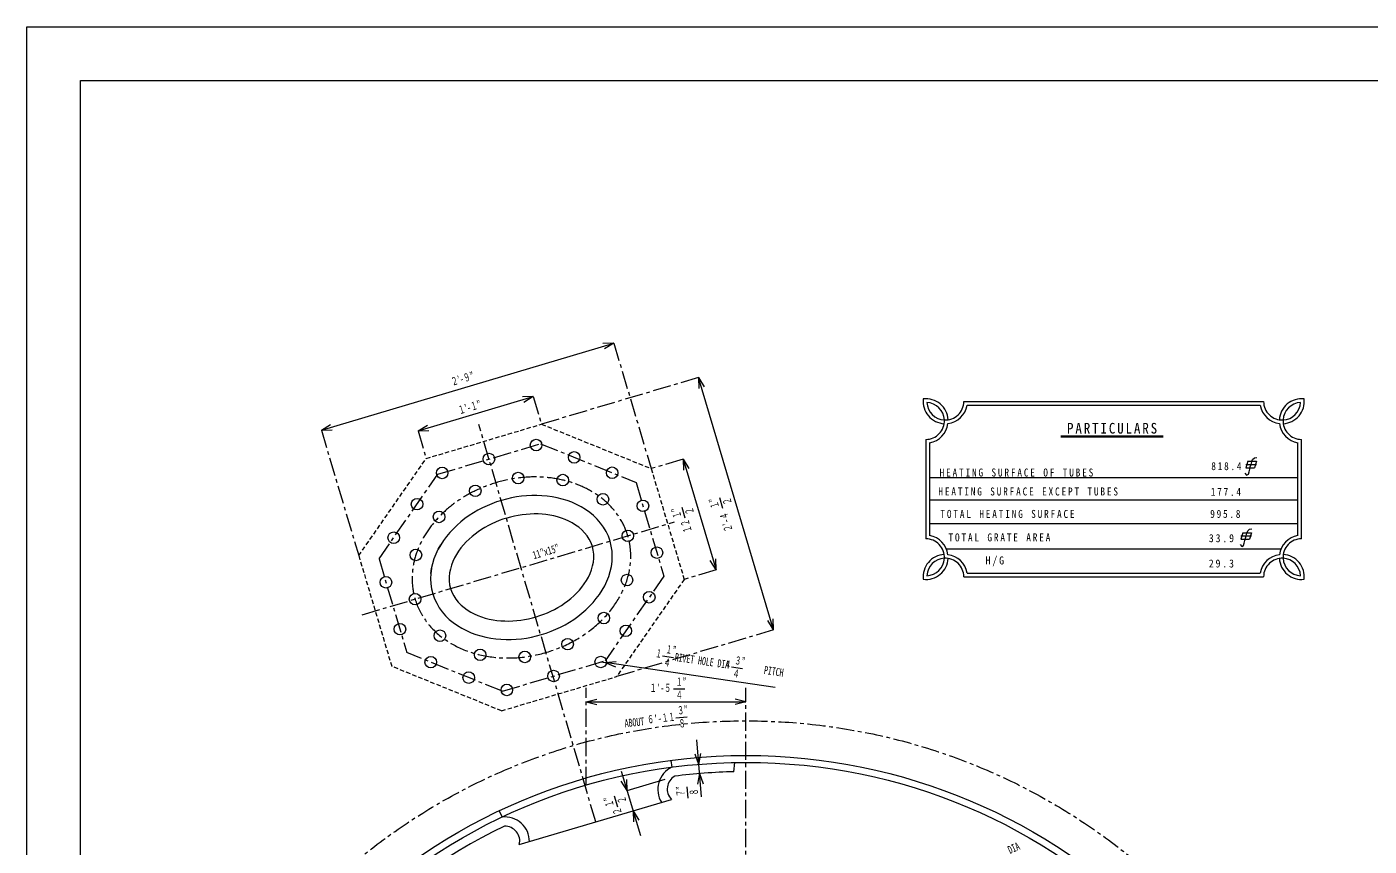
# Model space of a CAD drawing. Units: millimetres, scale not verified. Extents: x -4390 to 4390, y -3105 to 3105.
# Drawn here: x -4390 to -703, y 853 to 3105 of the extents above; entities that cross this region are included whole.
import ezdxf
from ezdxf.enums import TextEntityAlignment as Align

# ---------------------------------------------------------------- set-up
doc = ezdxf.new("R2010")
doc.units = ezdxf.units.MM
doc.header["$LTSCALE"] = 10
doc.linetypes.add('CHAIN1', pattern=[8, 5, -1, 1, -1])
doc.linetypes.add('DASHED1', pattern=[1.8, 1.2, -0.6])
for name, color, linetype, lineweight in [('0-0_0', 3, 'Continuous', 18), ('0-1_芯', 4, 'CHAIN1', 18), ('0-2_寸法', 2, 'Continuous', 18), ('0-F', 3, 'Continuous', 18)]:
    doc.layers.add(name, color=color, linetype=linetype, lineweight=lineweight)
doc.styles.add('ＭＳ ゴシック', font='')
doc.styles.get('ＭＳ ゴシック').set_extended_font_data('MS Gothic')

msp = doc.modelspace()

# ---------------------------------------------------------------- linework, layer by layer
at = {"layer": '0-0_0', "color": 1, "linetype": 'DASHED1'}
for p, q in [((-3293.25, 1918.83), (-2976.77, 2013.04)), ((-2976.77, 2013.04), (-2675.35, 1890.76)), ((-3478.71, 1651.61), (-3293.25, 1918.83)), ((-2675.35, 1890.76), (-2584.77, 1586.45)), ((-3478.71, 1651.61), (-3388.13, 1347.31)), ((-2584.77, 1586.45), (-2770.23, 1319.23)), ((-3086.71, 1225.02), (-3388.13, 1347.31)), ((-3086.71, 1225.02), (-2770.23, 1319.23))]:
    msp.add_line(p, q, dxfattribs=at)
at = {"layer": '0-0_0', "color": 2}
msp.add_line((-2813.98, 1359.21), (-2801.41, 1357.38), dxfattribs=at)
at = {"layer": '0-0_0'}
for p, q in [((-2621.23, 1088.79), (-2618.76, 1069.9)), ((-2447.92, 1057.43), (-2445.72, 1082.88)), ((-3037.62, 857.04), (-2619.55, 981.49)), ((-3093.05, 949.88), (-3084.9, 932.66))]:
    msp.add_line(p, q, dxfattribs=at)
for points in [[(-2947.37, 1813.27), (-2961.32, 1815.2), (-2975.34, 1816.44), (-2989.41, 1817.02), (-3003.49, 1816.94), (-3017.55, 1816.22), (-3031.56, 1814.88), (-3045.51, 1812.92), (-3059.35, 1810.36), (-3073.07, 1807.21), (-3086.65, 1803.49), (-3100.06, 1799.19), (-3113.27, 1794.31), (-3126.25, 1788.88), (-3138.99, 1782.89), (-3151.46, 1776.35), (-3163.63, 1769.27), (-3175.46, 1761.64), (-3186.92, 1753.46), (-3197.98, 1744.75), (-3208.6, 1735.5), (-3218.73, 1725.73), (-3228.34, 1715.44), (-3237.35, 1704.63), (-3245.73, 1693.31), (-3253.4, 1681.51), (-3260.31, 1669.24)], [(-2823.46, 1751.75), (-2833.53, 1761.59), (-2844.35, 1770.59), (-2855.82, 1778.75), (-2867.84, 1786.08), (-2880.33, 1792.57), (-2893.21, 1798.25), (-2906.42, 1803.14), (-2919.88, 1807.26), (-2933.55, 1810.63), (-2947.37, 1813.27)], [(-2943.02, 1760.69), (-2953.7, 1762.82), (-2964.47, 1764.42), (-2975.3, 1765.51), (-2986.17, 1766.11), (-2997.06, 1766.25), (-3007.94, 1765.92), (-3018.8, 1765.15), (-3029.62, 1763.92), (-3040.38, 1762.26), (-3051.06, 1760.18), (-3061.66, 1757.69), (-3072.16, 1754.79), (-3082.53, 1751.49), (-3092.77, 1747.78), (-3102.85, 1743.67), (-3112.76, 1739.16), (-3122.48, 1734.27), (-3132, 1728.99), (-3141.3, 1723.32), (-3150.34, 1717.25), (-3159.11, 1710.8), (-3167.57, 1703.95), (-3175.71, 1696.72), (-3183.5, 1689.11), (-3190.88, 1681.11), (-3197.82, 1672.72), (-3204.27, 1663.95), (-3210.18, 1654.81), (-3215.5, 1645.31), (-3220.14, 1635.46), (-3224.03, 1625.3), (-3227.08, 1614.85), (-3229.2, 1604.17), (-3230.28, 1593.34), (-3230.24, 1582.46), (-3228.99, 1571.65), (-3226.49, 1561.06)], [(-2911.87, 1751), (-2922.07, 1754.8), (-2932.47, 1758.02), (-2943.02, 1760.69)], [(-2865.66, 1565.35), (-2859.21, 1574.12), (-2853.3, 1583.26), (-2847.99, 1592.76), (-2843.34, 1602.61), (-2839.45, 1612.77), (-2836.4, 1623.22), (-2834.28, 1633.9), (-2833.19, 1644.72), (-2833.25, 1655.61), (-2834.49, 1666.42), (-2836.97, 1677.01), (-2840.69, 1687.24), (-2845.56, 1696.97), (-2851.47, 1706.11), (-2858.3, 1714.58), (-2865.91, 1722.36), (-2874.19, 1729.44), (-2883.01, 1735.82), (-2892.27, 1741.53), (-2901.92, 1746.58), (-2911.87, 1751)], [(-2817.75, 1544.75), (-2810.08, 1556.56), (-2803.17, 1568.83), (-2797.11, 1581.53), (-2791.97, 1594.63), (-2787.83, 1608.09), (-2784.79, 1621.83), (-2782.91, 1635.78), (-2782.28, 1649.84), (-2782.94, 1663.9), (-2784.95, 1677.83), (-2788.29, 1691.5), (-2792.97, 1704.78), (-2798.91, 1717.54), (-2806.04, 1729.67), (-2814.26, 1741.1), (-2823.46, 1751.75)], [(-3280.57, 1602.28), (-3278.69, 1616.23), (-3275.64, 1629.98), (-3271.51, 1643.43), (-3266.37, 1656.54), (-3260.31, 1669.24), (-3253.4, 1681.51)], [(-3278.69, 1616.23), (-3280.57, 1602.28), (-3281.2, 1588.22), (-3280.54, 1574.16), (-3278.53, 1560.23), (-3275.18, 1546.56)], [(-3226.49, 1561.06), (-3222.79, 1550.82), (-3217.92, 1541.09), (-3212.01, 1531.96), (-3205.18, 1523.48), (-3197.56, 1515.7), (-3189.3, 1508.62), (-3180.48, 1502.24), (-3171.21, 1496.54), (-3161.56, 1491.49), (-3151.61, 1487.07), (-3141.41, 1483.26), (-3131.02, 1480.04), (-3120.46, 1477.37), (-3109.78, 1475.25), (-3099.01, 1473.65), (-3088.18, 1472.56), (-3077.31, 1471.95), (-3066.42, 1471.82), (-3055.54, 1472.14), (-3044.68, 1472.92), (-3033.86, 1474.14), (-3023.1, 1475.8), (-3012.42, 1477.88), (-3001.82, 1480.38), (-2991.32, 1483.28), (-2980.95, 1486.58), (-2970.71, 1490.28), (-2960.63, 1494.4), (-2950.72, 1498.9), (-2941, 1503.8), (-2931.48, 1509.09), (-2922.18, 1514.76), (-2913.14, 1520.81), (-2904.37, 1527.27), (-2895.9, 1534.11), (-2887.77, 1541.35), (-2879.99, 1548.96), (-2872.6, 1556.96), (-2865.66, 1565.35)], [(-3275.18, 1546.56), (-3270.51, 1533.29), (-3264.57, 1520.53), (-3257.44, 1508.39), (-3249.22, 1496.97), (-3240.02, 1486.32), (-3229.95, 1476.48), (-3219.13, 1467.47), (-3207.66, 1459.31), (-3195.64, 1451.99), (-3183.15, 1445.5), (-3170.27, 1439.82), (-3157.06, 1434.93), (-3143.6, 1430.8), (-3129.94, 1427.43), (-3116.11, 1424.79), (-3102.16, 1422.87), (-3088.14, 1421.63), (-3074.07, 1421.05), (-3059.99, 1421.13), (-3045.93, 1421.84), (-3031.92, 1423.19), (-3017.97, 1425.15), (-3004.13, 1427.71), (-2990.41, 1430.86), (-2976.83, 1434.58), (-2963.42, 1438.88), (-2950.21, 1443.75), (-2937.23, 1449.19), (-2924.49, 1455.18), (-2912.02, 1461.72), (-2899.85, 1468.8), (-2888.02, 1476.43), (-2876.55, 1484.6), (-2865.5, 1493.32), (-2854.88, 1502.56), (-2844.75, 1512.34), (-2835.14, 1522.63), (-2826.12, 1533.44), (-2817.75, 1544.75)]]:
    msp.add_lwpolyline(points, dxfattribs=at)
for centre, radius in [((-2991.53, 1955.65), 15.88), ((-3120.96, 1917.12), 15.88), ((-2886.88, 1921.75), 15.88), ((-3249.5, 1878.85), 15.88), ((-3040.86, 1864.92), 15.88), ((-2782.65, 1879.46), 15.88), ((-3158.58, 1829.87), 15.88), ((-2918.26, 1859.26), 15.88), ((-3318.57, 1793.25), 15.88), ((-2807.91, 1806.52), 15.88), ((-3258.12, 1758.09), 15.88), ((-2697.91, 1788.49), 15.88), ((-3382.71, 1700.83), 15.88), ((-2739.61, 1706), 15.88), ((-3321.67, 1653.58), 15.88), ((-2659.58, 1659.74), 15.88), ((-3403.89, 1578.33), 15.88), ((-2741.81, 1584.48), 15.88), ((-2680.77, 1537.23), 15.88), ((-3323.87, 1532.07), 15.88), ((-2805.36, 1479.98), 15.88), ((-3365.57, 1449.58), 15.88), ((-3255.57, 1431.54), 15.88), ((-2744.91, 1444.82), 15.88), ((-2904.9, 1408.19), 15.88), ((-3280.83, 1358.6), 15.88), ((-3145.22, 1378.8), 15.88), ((-3022.62, 1373.15), 15.88), ((-2813.98, 1359.21), 15.88), ((-3176.59, 1316.31), 15.88), ((-2943.41, 1320.68), 15.88), ((-3071.95, 1282.42), 15.88), ((-2415.43, -480.92), 1583.15), ((-2415.43, -480.92), 1564.1)]:
    msp.add_circle(centre, radius, dxfattribs=at)
for centre, radius, start, end in [((-2590.26, 1009.32), 66.95, 115.19376, 212.45876), ((-2590.93, 1010.04), 40.43, 119.168, 224.93609), ((-2415.43, -480.92), 1538.7, 91.20996, 97.2884), ((-3077.05, 865.87), 67.25, 359.52423, 96.70266), ((-2415.43, -480.92), 1538.7, 115.53505, 157.06042), ((-3076.8, 867.07), 40.45, 345.63407, 92.69904)]:
    msp.add_arc(centre, radius, start, end, dxfattribs=at)
at = {"layer": '0-1_芯'}
for p, q in [((-2778.09, 2235.87), (-2675.35, 1890.76)), ((-2545.69, 2141.37), (-2976.77, 2013.04)), ((-2999.3, 2088.74), (-2976.77, 2013.04)), ((-3581.45, 1996.72), (-3478.71, 1651.61)), ((-3315.78, 1994.53), (-3293.25, 1918.83)), ((-2827.55, 919.57), (-3148.83, 2011.85)), ((-3261.67, 1875.23), (-2979.36, 1959.27)), ((-2587.88, 1916.8), (-2675.35, 1890.76)), ((-3423.06, 1642.7), (-3261.67, 1875.23)), ((-3469.14, 1488.83), (-2611.15, 1744.24)), ((-3423.06, 1642.7), (-3346.4, 1385.2)), ((-2640.42, 1595.36), (-2801.81, 1362.84)), ((-2497.29, 1612.49), (-2584.77, 1586.45)), ((-2339.15, 1447.56), (-2770.23, 1319.23)), ((-3084.12, 1278.79), (-3346.4, 1385.2)), ((-3084.12, 1278.79), (-2801.81, 1362.84)), ((-2853.58, 1020.55), (-2853.58, 1288.52)), ((-2415.43, -2269.87), (-2415.43, 1288.52))]:
    msp.add_line(p, q, dxfattribs=at)
msp.add_lwpolyline([(-2979.36, 1959.27), (-2717.08, 1852.86), (-2640.42, 1595.36)], dxfattribs=at)
msp.add_circle((-2415.43, -480.92), 1678.4, dxfattribs=at)
for start_param, end_param in [(3.1415927, 6.2831853), (0, 3.1415927)]:
    msp.add_ellipse((-3031.74, 1619.03), major_axis=(-292.13, -86.96), ratio=0.798086, start_param=start_param, end_param=end_param, dxfattribs=at)
at = {"layer": '0-2_寸法'}
for p, q in [((-3581.45, 1996.72), (-2778.09, 2235.87)), ((-2778.09, 2235.87), (-2808.08, 2235.04)), ((-2778.09, 2235.87), (-2803.64, 2220.16)), ((-2339.15, 1447.56), (-2545.69, 2141.37)), ((-2545.69, 2141.37), (-2529.98, 2115.81)), ((-2545.69, 2141.37), (-2544.86, 2111.38)), ((-3315.78, 1994.53), (-2999.3, 2088.74)), ((-2999.3, 2088.74), (-3029.29, 2087.91)), ((-2999.3, 2088.74), (-3024.86, 2073.03)), ((-1816.63, 2075.3), (-993.09, 2075.3)), ((-1807.32, 2065.14), (-1002.4, 2065.14)), ((-3581.45, 1996.72), (-3555.89, 2012.43)), ((-3581.45, 1996.72), (-3551.46, 1997.54)), ((-3315.78, 1994.53), (-3290.22, 2010.24)), ((-3315.78, 1994.53), (-3285.79, 1995.35)), ((-1920.77, 1971.16), (-1920.77, 1697.8)), ((-1910.61, 1961.85), (-1910.61, 1707.11)), ((-1549.85, 1980.78), (-1269.38, 1980.78)), ((-1549.85, 1978.24), (-1269.38, 1978.24)), ((-899.11, 1707.11), (-899.11, 1961.85)), ((-888.95, 1697.8), (-888.95, 1971.16)), ((-2587.88, 1916.8), (-2572.17, 1891.24)), ((-2587.88, 1916.8), (-2587.05, 1886.81)), ((-2587.88, 1916.8), (-2497.29, 1612.49)), ((-1036.62, 1910.9), (-1042.1, 1893.05)), ((-1042.1, 1893.05), (-1018.54, 1893.05)), ((-1041.9, 1901.98), (-1012.49, 1901.98)), ((-1036.62, 1910.9), (-1013.05, 1910.9)), ((-1013.05, 1910.9), (-1018.54, 1893.05)), ((-1910.61, 1866.17), (-899.11, 1866.17)), ((-2478.2, 1781.2), (-2487.06, 1810.94)), ((-2581.79, 1754.35), (-2590.65, 1784.09)), ((-1910.61, 1805.25), (-899.11, 1805.25)), ((-1910.61, 1740.01), (-899.11, 1740.01)), ((-1050.14, 1714.7), (-1055.62, 1696.85)), ((-1055.62, 1696.85), (-1032.05, 1696.85)), ((-1055.42, 1705.77), (-1026.01, 1705.77)), ((-1050.14, 1714.7), (-1026.57, 1714.7)), ((-1026.57, 1714.7), (-1032.05, 1696.85)), ((-1864.3, 1669.96), (-945.42, 1669.96)), ((-2497.29, 1612.49), (-2513, 1638.05)), ((-2497.29, 1612.49), (-2498.12, 1642.48)), ((-1816.63, 1593.66), (-993.09, 1593.66)), ((-1807.32, 1603.82), (-1002.4, 1603.82)), ((-2339.15, 1447.56), (-2339.98, 1477.55)), ((-2339.15, 1447.56), (-2354.86, 1473.12)), ((-2644.5, 1376.44), (-2613.79, 1371.96)), ((-2801.41, 1357.38), (-2771.62, 1360.88)), ((-2801.41, 1357.38), (-2773.86, 1345.52)), ((-2334.73, 1289.34), (-2801.41, 1357.38)), ((-2455, 1345.8), (-2424.29, 1341.32)), ((-2853.58, 1249.69), (-2824.6, 1257.45)), ((-2614.02, 1285.39), (-2582.98, 1285.39)), ((-2415.43, 1249.69), (-2444.41, 1257.45)), ((-2853.58, 1249.69), (-2415.43, 1249.69)), ((-2853.58, 1249.69), (-2824.6, 1241.92)), ((-2415.43, 1249.69), (-2444.41, 1241.92)), ((-2607.84, 1205.39), (-2576.98, 1208.63)), ((-2537.39, 988.68), (-2550.37, 1145.04)), ((-2544.79, 1077.82), (-2539.45, 1107.34)), ((-2544.79, 1077.82), (-2554.93, 1106.05)), ((-2757.43, 1059.08), (-2704.8, 882.28)), ((-2741.73, 1006.32), (-2742.55, 1036.31)), ((-2741.73, 1006.32), (-2637.06, 1037.48)), ((-2542.69, 1052.5), (-2548.03, 1022.98)), ((-2542.69, 1052.5), (-2532.56, 1024.27)), ((-2741.73, 1006.32), (-2757.44, 1031.88)), ((-2573.55, 984.67), (-2576.12, 1015.59)), ((-2767.43, 960.21), (-2776.29, 989.96)), ((-2724.99, 950.1), (-2709.28, 924.54)), ((-2724.99, 950.1), (-2724.16, 920.11))]:
    msp.add_line(p, q, dxfattribs=at)
for points in [[(-1044.25, 1878.29), (-1039.82, 1872.96), (-1034.82, 1875.73), (-1032.74, 1882.35), (-1031.2, 1889.13), (-1029.61, 1895.9), (-1027.63, 1902.56), (-1025.47, 1909.17), (-1023.31, 1915.77), (-1018.57, 1920.55), (-1011.75, 1921.78)], [(-1057.76, 1682.09), (-1053.34, 1676.76), (-1048.33, 1679.53), (-1046.25, 1686.15), (-1044.71, 1692.93), (-1043.12, 1699.7), (-1041.14, 1706.36), (-1038.98, 1712.97), (-1036.83, 1719.57), (-1032.08, 1724.34), (-1025.26, 1725.58)]]:
    msp.add_lwpolyline(points, dxfattribs=at)
for centre, radius, start, end in [((-1867.43, 2075.3), 60.96, 173.22261, 267.08242), ((-1920.77, 2021.96), 60.96, 2.91758, 96.77739), ((-1867.43, 2075.3), 50.8, 182.94157, 267.05843), ((-1920.77, 2021.96), 50.8, 2.94157, 87.05843), ((-1867.43, 2075.3), 50.8, 267.05843, 0), ((-1867.43, 2075.3), 60.96, 276.77739, 350.40593), ((-942.29, 2075.3), 60.96, 189.59407, 263.22261), ((-942.29, 2075.3), 50.8, 180, 272.94157), ((-888.95, 2021.96), 60.96, 83.22261, 177.08242), ((-888.95, 2021.96), 50.8, 92.94157, 177.05843), ((-942.29, 2075.3), 50.8, 272.94157, 357.05843), ((-942.29, 2075.3), 60.96, 272.91758, 6.77739), ((-1920.77, 2021.96), 50.8, 270, 2.94157), ((-1920.77, 2021.96), 60.96, 279.59407, 353.22261), ((-888.95, 2021.96), 60.96, 186.77739, 260.40593), ((-888.95, 2021.96), 50.8, 177.05843, 270), ((-1920.77, 1647), 50.8, 357.05843, 90), ((-1920.77, 1647), 60.96, 6.77739, 80.40593), ((-888.95, 1647), 60.96, 99.59407, 173.22261), ((-888.95, 1647), 50.8, 90, 182.94157), ((-1867.43, 1593.66), 60.96, 92.91758, 186.77739), ((-1920.77, 1647), 60.96, 263.22261, 357.08242), ((-1920.77, 1647), 50.8, 272.94157, 357.05843), ((-1867.43, 1593.66), 50.8, 92.94157, 177.05843), ((-1867.43, 1593.66), 50.8, 0, 92.94157), ((-1867.43, 1593.66), 60.96, 9.59407, 83.22261), ((-942.29, 1593.66), 60.96, 96.77739, 170.40593), ((-942.29, 1593.66), 50.8, 87.05843, 180), ((-888.95, 1647), 60.96, 182.91758, 276.77739), ((-888.95, 1647), 50.8, 182.94157, 267.05843), ((-942.29, 1593.66), 50.8, 2.94157, 87.05843), ((-942.29, 1593.66), 60.96, 353.22261, 87.08242)]:
    msp.add_arc(centre, radius, start, end, dxfattribs=at)
at = {"layer": '0-F'}
for p, q in [((-4390.4, 3105.43), (4390.47, 3105.43)), ((-4390.4, -3105.43), (-4390.4, 3105.43)), ((-4242.7, 2957.73), (4242.7, 2957.73)), ((-4242.7, -2957.73), (-4242.7, 2957.73))]:
    msp.add_line(p, q, dxfattribs=at)

# ---------------------------------------------------------------- texts
at = {"layer": '0-2_寸法', "style": 'ＭＳ ゴシック', "width": 0.6}
for s, rotation, p in [('２’-９”', 16.577, (-3219.52, 2112.11)), ('１’-１”', 16.577, (-3199.81, 2033.63)), ('２', 106.577, (-2447.06, 1797.13)), ('１”', 106.577, (-2585.42, 1759.84)), ('２', 106.577, (-2550.65, 1770.28)), ('１”', 106.577, (-2481.83, 1786.69)), ('１２', 106.577, (-2556.86, 1720.06)), ('２’-４', 106.577, (-2445.08, 1722.97)), ('11”x15”', 16.577, (-2995.46, 1635.39)), ('１”', 351.705, (-2637.99, 1377.42)), ('１', 351.705, (-2666.09, 1366.35)), ('４', 351.705, (-2643.14, 1341.49)), ('RIVET HOLE DIA         PITCH', 351.705, (-2612.82, 1355.88)), ('３”', 351.705, (-2448.49, 1346.78)), ('４', 351.705, (-2476.59, 1335.71)), ('４', 351.705, (-2453.65, 1310.85)), ("６'-１１", 6, (-2684.45, 1183.35)), ('３”', 6, (-2601.78, 1207.94)), ('ABOUT ', 6, (-2746.42, 1173.03)), ('８', 6, (-2597.9, 1171.85)), ('７”', 94.744, (-2575.97, 990.79)), ('８', 94.744, (-2539.8, 993.87)), ('１”', 106.577, (-2771.06, 965.71)), ('２', 106.577, (-2736.29, 976.15)), ('２', 106.577, (-2749.19, 944.87)), ('DIA', 24.635, (-1686.85, 825.22))]:
    msp.add_text(s, height=21.99, rotation=rotation, dxfattribs=at).set_placement(p, align=Align.BOTTOM_LEFT)
for s, p in [("１'-５", (-2679.28, 1270.26)), ('１”', (-2607.72, 1287.3)), ('４', (-2607.63, 1251))]:
    msp.add_text(s, height=21.99, dxfattribs=at).set_placement(p, align=Align.BOTTOM_LEFT)
at = {"layer": '0-2_寸法', "attachment_point": 7, "style": 'ＭＳ ゴシック'}
for s, insert, char_height in [('\\T1.28;\\W0.9;PARTICULARS', (-1533.25, 1986.68), 29.33), ('\\T1.4;\\W0.85;HEATING\\~SURFACE\\~OF\\~TUBES', (-1883.1, 1868.74), 21.99), ('\\T1.38;\\W0.85;818.4', (-1136.72, 1886.36), 21.99), ('\\T1.4;\\W0.85;HEATING\\~SURFACE\\~EXCEPT\\~TUBES', (-1886.46, 1816.63), 21.99), ('\\T1.38;\\W0.85;177.4', (-1138.11, 1815.76), 21.99), ('\\T1.4;\\W0.85;TOTAL\\~HEATING\\~SURFACE\\~', (-1880.9, 1754.9), 21.99), ('\\T1.38;\\W0.85;995.8', (-1139.72, 1755.09), 21.99), ('\\T1.4;\\W0.85;TOTAL\\~GRATE\\~AREA', (-1858.63, 1690.46), 21.99), ('\\T1.38;\\W0.9;33.9', (-1143.53, 1688.23), 21.99), ('\\T1.38;\\W0.9;H/G', (-1756.81, 1622.04), 21.99), ('\\T1.38;\\W0.9;29.3', (-1143.68, 1618.69), 21.99)]:
    msp.add_mtext(s, dxfattribs=dict(at, insert=insert, char_height=char_height))

doc.saveas('drawing.dxf')
